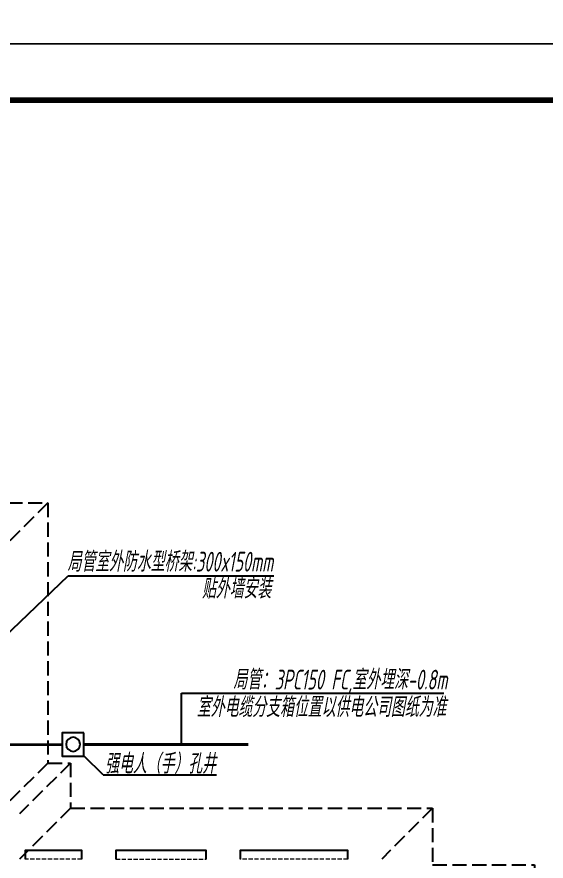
# Model space of a CAD drawing. Extents: x 2803505 to 5851001, y -1372902 to 24339.
# Drawn here: x 2889657 to 2899013, y -881907 to -866979 of the extents above; entities that cross this region are included whole.
import ezdxf
from ezdxf.xclip import XClip

# ---------------------------------------------------------------- set-up
doc = ezdxf.new("R2010")
doc.units = 0
doc.header["$LTSCALE"] = 1000
doc.header["$MEASUREMENT"] = 0
doc.header["$XCLIPFRAME"] = 2
doc.linetypes.add('DASH', pattern=[0.35, 0.25, -0.1])
doc.linetypes.add('DOTE', pattern=[2.42, 2, -0.2, 0.02, -0.2])
doc.layers.get('0').update_dxf_attribs({"linetype": 'CONTINUOUS'})
for name, color, linetype in [('!!DIM-动力', 7, 'CONTINUOUS'), ('!!电气', 1, 'CONTINUOUS'), ('DIM-照明', 7, 'CONTINUOUS'), ('WIRE-动力', 7, 'CONTINUOUS'), ('卫生间', 6, 'CONTINUOUS'), ('看线', 185, 'CONTINUOUS')]:
    doc.layers.add(name, color=color, linetype=linetype)
for name, color, linetype, lineweight in [('DOTE', 19, 'DOTE', 9), ('图框', 147, 'CONTINUOUS', 20), ('平面-看线', 252, 'CONTINUOUS', 15)]:
    doc.layers.add(name, color=color, linetype=linetype, lineweight=lineweight)
doc.styles.add('HZTXT', font='gbeitc.shx', dxfattribs={"width": 0.8, "height": 400, "bigfont": 'hztxt.shx'})

# ---------------------------------------------------------------- blocks, each defined once
blk = doc.blocks.new('A$C74D73064')
at = {"layer": 'DOTE', "color": 252}
blk.add_line((32730, 93137), (32730, 8149), dxfattribs=at)
blk = doc.blocks.new('A$C24015597')
ref = blk.add_blockref('A$C74D73064', (24686, -33858))
XClip(ref).set_block_clipping_path([(-14883.2465648082, 50822.2568892687), (39116.7403027331, 70322.2568880918)])
blk = doc.blocks.new('A$C148B7D8E')
at = {"layer": '卫生间', "color": 252, "linetype": 'DASH'}
for p, q in [((7700, 15400), (8600, 14500)), ((7300, 10800), (8200, 9900)), ((7700, 10800), (8600, 9900)), ((900, 10000), (1800, 9100)), ((7300, 10000), (8200, 9100))]:
    blk.add_line(p, q, dxfattribs=at)
blk.add_lwpolyline([(16100, 14000), (16100, 15400), (7700, 15400), (7700, 10800), (7300, 10800), (7300, 10000), (900, 10000), (900, 9000), (-900, 9000), (-900, -900), (1750, -900), (1750, -2100), (23450, -2100), (23450, -900), (25100, -900)], dxfattribs=at)
blk = doc.blocks.new('A$C66B635E3')
at = {"layer": '平面-看线', "color": 252, "linetype": 'DASH', "ltscale": 0.3}
for points in [[(43000, 10200), (42000, 10200)], [(43600, 10200), (45200, 10200)], [(47700, 10200), (45800, 10200)]]:
    blk.add_lwpolyline(points, dxfattribs=at)
at = {"layer": '看线', "color": 252, "ltscale": 0.5}
for points in [[(43000, 10200), (43000, 10350), (42000, 10350), (42000, 10200)], [(45200, 10200), (45200, 10350), (43600, 10350), (43600, 10200)], [(47700, 10200), (47700, 10350), (45800, 10350), (45800, 10200)]]:
    blk.add_lwpolyline(points, dxfattribs=at)
at = {"color": 252, "xscale": -1}
blk.add_blockref('A$C148B7D8E', (50100, 1100), dxfattribs=at)
blk = doc.blocks.new('dfgdsgsdg')
at = {"layer": '!!DIM-动力'}
blk.add_lwpolyline([(1783913, 547079), (1784300, 547079), (1784300, 546668), (1783913, 546668)], close=True, dxfattribs=at)
blk.add_circle((1784105, 546875), 124, dxfattribs=at)

msp = doc.modelspace()

# ---------------------------------------------------------------- linework, layer by layer
at = {"layer": '!!电气'}
for p, q in [((2887748.1, -879554.8), (2890562.7, -876864.5)), ((2890562.7, -876864.5), (2894197.1, -876864.5)), ((2892564.9, -878936.6), (2897207.5, -878936.6)), ((2892564.9, -879843.6), (2892564.9, -878936.6))]:
    msp.add_line(p, q, dxfattribs=at)
at = {"layer": 'DIM-照明', "color": 7}
for q in [(2890843.6, -880049.3), (2893184.5, -880381.9)]:
    msp.add_line((2891180.4, -880381.9), q, dxfattribs=at)
at = {"layer": 'WIRE-动力', "color": 6, "linetype": 'Continuous', "const_width": 50}
for points in [[(2887846, -879849), (2890456.2, -879849)], [(2890843.6, -879843.6), (2893748.3, -879843.6)]]:
    msp.add_lwpolyline(points, dxfattribs=at)
at = {"layer": '图框'}
for points in [[(2833503.5, -808053.6), (2917603.5, -808053.6), (2917603.5, -867453.6), (2833503.5, -867453.6)], [(2833503.5, -867453.6), (2917603.5, -867453.6), (2917603.5, -926853.6), (2833503.5, -926853.6)]]:
    msp.add_lwpolyline(points, close=True, dxfattribs=at)
at = {"layer": '图框', "const_width": 100}
msp.add_lwpolyline([(2916603.5, -925853.6), (2916603.5, -868453.6), (2836003.5, -868453.6), (2836003.5, -925853.6)], close=True, dxfattribs=at)

# ---------------------------------------------------------------- block references
at = {"layer": '!!DIM-动力', "xscale": -1, "rotation": 359.9982631100344}
msp.add_blockref('dfgdsgsdg', (4674739.6, -1426771.1), dxfattribs=at)
at = {"layer": '!!电气'}
for name, p in [('A$C24015597', (2836003.5, -866453.6)), ('A$C66B635E3', (2847806, -892072))]:
    msp.add_blockref(name, p, dxfattribs=at)

# ---------------------------------------------------------------- texts
at = {"layer": 'DIM-照明', "color": 7, "style": 'HZTXT', "width": 0.7}
for s, p in [('局管室外防水型桥架:300x150mm', (2890548.4, -876787.3)), ('贴外墙安装', (2892924.6, -877263.3))]:
    msp.add_text(s, height=350, rotation=360, dxfattribs=at).set_placement(p)
for s, p in [('局管：3PC150 FC,室外埋深-0.8m', (2893479.7, -878872.6, 1500)), ('室外电缆分支箱位置以供电公司图纸为准', (2892833.8, -879359.4, 1500)), ('强电人（手）孔井', (2891213.1, -880359.6))]:
    msp.add_text(s, height=350, dxfattribs=at).set_placement(p)

doc.saveas('drawing.dxf')
